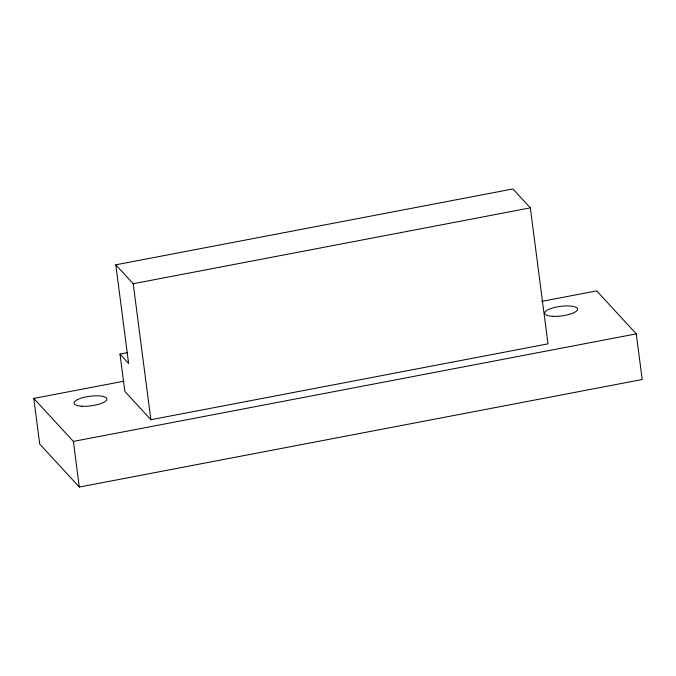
<?xml version="1.0" encoding="UTF-8"?>
<svg xmlns="http://www.w3.org/2000/svg" width="676" height="676" viewBox="0 0 676 676"><rect width="100%" height="100%" fill="white"/><g stroke="black" fill="none" stroke-linecap="round" stroke-linejoin="round"><path stroke-width="1.01" d="M119.982 354.089L128.617 363.468L115.799 264.815L512.923 188.95L530.33 207.862L547.991 343.856L150.866 419.72L124.832 391.429L119.982 354.089L127.24 352.703M115.799 264.815L133.206 283.726L530.33 207.862M541.755 301.378L596.705 290.883L636.277 333.876L642.2 379.515L79.295 487.05L39.723 444.056L33.8 398.417L123.987 381.188M33.8 398.417L73.371 441.411L636.277 333.876M133.206 283.726L150.866 419.72M73.371 441.411L79.295 487.05M552.579 316.309A16.579 4.816 -7.4 0 0 577.558 309.295A16.579 4.816 -7.4 0 0 553.188 307.825A16.579 4.816 -7.4 0 0 552.579 316.309M81.931 406.217A16.579 4.816 -7.4 0 0 106.909 399.203A16.579 4.816 -7.4 0 0 82.548 397.733A16.579 4.816 -7.4 0 0 81.931 406.217"/></g></svg>
